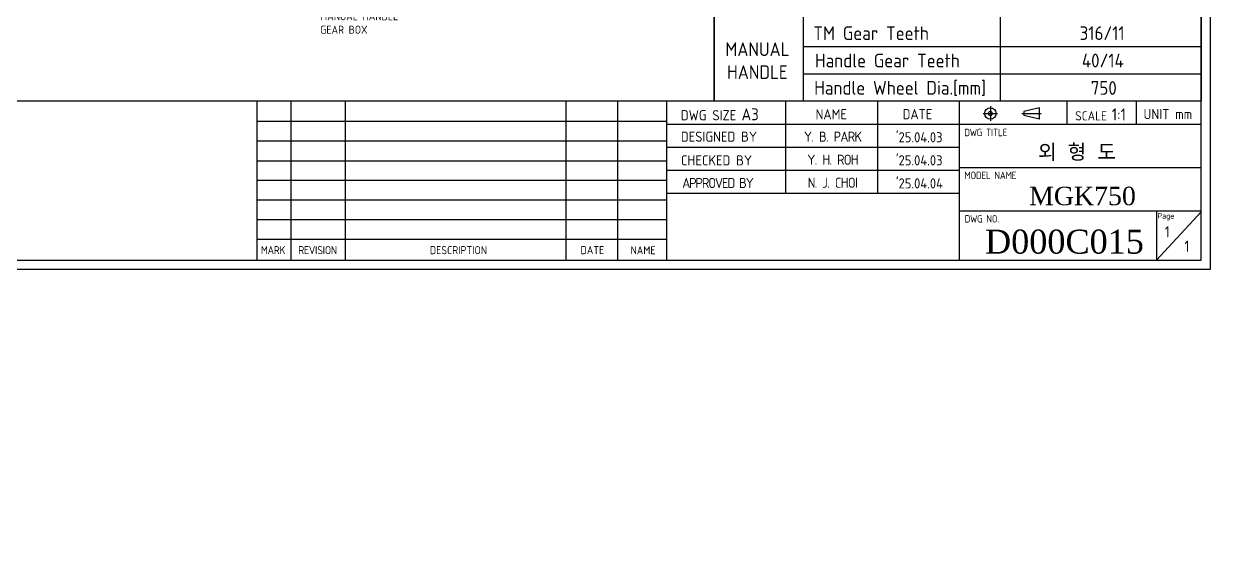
# Model space of a CAD drawing. Header units: millimetres. Extents: x -13 to 15102, y -1400 to 6249.
# Drawn here: x 2956 to 8894, y -1400 to 1219 of the extents above; entities that cross this region are included whole.
import ezdxf
from ezdxf import colors
from ezdxf.entities.mleader import LeaderData, LeaderLine
from ezdxf.math import Vec2, Vec3

# ---------------------------------------------------------------- set-up
doc = ezdxf.new("R2010")
doc.units = ezdxf.units.MM
doc.header["$LTSCALE"] = 2
doc.linetypes.add('HIDDEN2', pattern=[4.7625, 3.175, -1.5875])
for name, color, linetype in [('BTR 노란색 실선', 2, 'Continuous'), ('BTR 초록색 외형선', 3, 'Continuous'), ('BTR 하얀색 외형선', 7, 'Continuous'), ('숨은선', 2, 'HIDDEN2'), ('외형선', 3, 'Continuous')]:
    doc.layers.add(name, color=color, linetype=linetype)
doc.styles.get("Standard").update_dxf_attribs({"font": 'isocp.shx', "height": 34, "bigfont": 'whgtxt.shx'})

msp = doc.modelspace()

# ---------------------------------------------------------------- linework, layer by layer
for p, q in [((8847.6232, 35.39246), (8847.6232, 5970.33699)), ((6768.34916, 830.73545), (6768.34916, 369.4222)), ((7228.59037, 830.73545), (7228.59037, 369.4222)), ((8625.12008, 281.77268), (8625.12008, 35.39246)), ((8847.6232, 278.57516), (8625.12008, 35.39246)), ((267.37307, 35.39246), (8847.6232, 35.39246))]:
    msp.add_line(p, q)
at = {"color": 0}
for p, q in [((8847.6232, 830.73545), (419.84025, 830.73545)), ((6171.83065, 729.22706), (4122.40856, 729.22706)), ((8847.6232, 715.40714), (6171.83065, 715.40714)), ((6171.83065, 630.50603), (4122.40856, 630.50603)), ((7636.59913, 600.07883), (6171.83065, 600.07883)), ((6171.83065, 531.78499), (4122.40856, 531.78499)), ((7636.59913, 484.75051), (6171.83065, 484.75051)), ((8847.6232, 498.58991), (7636.59913, 498.58991)), ((6171.83065, 434.92868), (4122.40856, 434.92868)), ((7636.59913, 369.4222), (6171.83065, 369.4222)), ((6171.83065, 336.20765), (4122.40856, 336.20765)), ((8847.6232, 281.77268), (7636.59913, 281.77268)), ((6171.83065, 237.48661), (4122.40856, 237.48661)), ((6171.83065, 138.76558), (4122.40856, 138.76558))]:
    msp.add_line(p, q, dxfattribs=at)
at = {"color": 2}
for p, q in [((7793.24474, 806.18315), (7793.24474, 733.45279)), ((8039.86234, 798.50538), (7960.78114, 780.07868)), ((7960.78114, 780.07868), (7960.78114, 759.55726)), ((8039.86234, 741.13056), (8039.86234, 798.50538)), ((7756.87955, 769.81797), (7829.60992, 769.81797)), ((7951.00862, 769.81797), (8046.77234, 769.81797)), ((8039.86234, 741.13056), (7960.78114, 759.55726))]:
    msp.add_line(p, q, dxfattribs=at)
for radius in [28.68741, 10.26071]:
    msp.add_circle((7793.24474, 769.81797), radius, dxfattribs=at)
at = {"layer": 'BTR 초록색 외형선'}
for p, q in [((6858.77625, 830.73545), (6858.77625, 5627.12391)), ((7843.04001, 5627.12391), (7843.04001, 830.73545)), ((6858.77625, 1104.81479), (8847.6232, 1104.81479)), ((6858.77625, 967.77512), (8847.6232, 967.77512))]:
    msp.add_line(p, q, dxfattribs=at)
at = {"layer": 'BTR 하얀색 외형선'}
for p in [(8847.6232, 5838.36015), (8847.6232, 5653.54677)]:
    msp.add_line(p, (8847.6232, 830.73545), dxfattribs=at)
at = {"layer": 'BTR 하얀색 외형선', "lineweight": 35}
msp.add_line((6410.89969, 5790.58644), (6410.89969, 830.73545), dxfattribs=at)
at = {"layer": 'Defpoints', "color": 6}
msp.add_lwpolyline([(8893.75453, -10.73886), (-13.48715, -10.73886), (-13.48715, 6248.69317), (8893.75453, 6248.69317)], close=True, dxfattribs=at)
at = {"layer": '외형선', "color": 0}
for p, q in [((4122.40856, 830.73545), (4122.40856, 35.39246)), ((4292.28151, 830.73545), (4292.28151, 35.39246)), ((4564.01503, 830.73545), (4564.01503, 35.39246)), ((5668.41189, 830.73545), (5668.41189, 35.39246)), ((5927.68922, 830.73545), (5927.68922, 35.39246)), ((6171.83065, 830.73545), (6171.83065, 35.39246)), ((7636.59913, 830.73545), (7636.59913, 35.39246)), ((8175.9198, 830.73545), (8175.9198, 715.40714)), ((8522.77614, 830.73545), (8522.77614, 715.40714))]:
    msp.add_line(p, q, dxfattribs=at)

# ---------------------------------------------------------------- texts
at = {"attachment_point": 1}
for s, insert, char_height in [("{\\C2;'25.04.03}", (7320.22403, 676.15008), 50.7444573), ("{\\C2;'25.04.03}", (7320.22403, 560.82177), 50.7444573), ("{\\C2;'25.04.04}", (7320.22403, 445.49345), 50.7444573), ('1', (8666.13011, 205.70565), 55.35759), ('1', (8764.46024, 133.39972), 55.35759)]:
    msp.add_mtext(s, dxfattribs=dict(at, insert=insert, char_height=char_height))
at = {"color": 2, "insert": (5600.72327, -1399.6132), "char_height": 30, "attachment_point": 3}
msp.add_mtext('\\pxi-2.5,l3.333333,t3.333333;', dxfattribs=at)
at = {"layer": 'BTR 노란색 실선', "char_height": 68.5198352, "attachment_point": 1}
for s, insert, width in [('\\pxqc;TM Gear Teeth ', (6763.79622, 1205.75724), 865.4587969), ('\\pxqc;MANUAL\\PHANDLE', (6235.54255, 1125.22468), 784.1446848), ('\\pxqc;Handle Gear Teeth', (6845.46689, 1068.71757), 865.4587969), ('\\pxqc;Handle Wheel Dia.[mm]', (6742.20933, 932.37437), 1197.8590197)]:
    msp.add_mtext(s, dxfattribs=dict(at, insert=insert, width=width))
at = {"layer": 'BTR 노란색 실선', "color": 2, "char_height": 68.5198352, "attachment_point": 1}
for s, insert, width in [('\\pxqc;316/11', (8149.20261, 1205.75724), 406.690938), ('\\pxqc;40/14', (8149.20261, 1068.71757), 413.8971735)]:
    msp.add_mtext(s, dxfattribs=dict(at, insert=insert, width=width))
at = {"layer": 'BTR 노란색 실선', "color": 1, "insert": (8155.99352, 931.6779), "char_height": 68.5198352, "width": 409.5083366, "attachment_point": 1}
msp.add_mtext('\\pxqc;{\\C2;750}', dxfattribs=at)
at = {"layer": '숨은선', "attachment_point": 5}
for s, insert, char_height, width in [('{\\H1.1x;DWG SIZE} {\\H1.3x;A3}', (6439.28538, 765.55465), 46.1313249, 546.0048045), ('NAME', (6997.09671, 765.83463), 50.744457, 268.8111538), ('DATE', (7428.50414, 766.29984), 50.744457, 268.8111538), ('{\\H1.11111x;SCALE} {\\H1.44444x;1:1}', (8344.9219, 764.91651), 41.5181924, 268.8111538), ('DESIGNED BY', (6435.07887, 653.7858), 50.7444573, 491.2484026), ('\\pxi-3,l4,t4;{\\T0.9;Y. B. PARK}', (6978.30025, 653.91548), 50.7444573, 362.8950576), ('CHECKED BY', (6422.97674, 535.24276), 50.744457, 459.0251725), ('\\pxi-3,l4,t4;{\\T0.9;Y. H. ROH}', (6978.30025, 538.58717), 50.7444573, 362.8950576), ('{\\T0.85;APPROVED BY}', (6427.2379, 422.14465), 50.7444573, 483.4451543), ('\\pxi-3,l4,t4;{\\T0.9;N. J. CHOI}', (6978.30025, 423.25886), 50.7444573, 362.8950576), ('DESCRIPTION', (5131.29722, 86.28517), 40.3216731, 806.4334614), ('DATE', (5801.75704, 86.28517), 40.321673, 268.8111538), ('NAME', (6055.19882, 85.81996), 40.321673, 268.8111538)]:
    msp.add_mtext(s, dxfattribs=dict(at, insert=insert, char_height=char_height, width=width))
at = {"layer": '숨은선', "color": 2, "insert": (8681.70759, 766.51829), "char_height": 50.744457, "width": 268.8111538, "attachment_point": 5}
msp.add_mtext('UNIT mm', dxfattribs=at)
at = {"layer": '숨은선', "attachment_point": 5}
for s, width, gutter_width, insert, char_height in [('{\\T0.95;DWG TITLE}', 498.6583865, 0, (7769.67654, 674.63639), 36.9050599), ('{\\T0.95;MODEL NAME}', 498.6583865, 0, (7792.75626, 460.33099), 36.9050599), ('{\\T0.95;DWG NO.}', 498.6583865, 0, (7750.61454, 242.83115), 36.9050599), ('{\\T0.95;Page}', 498.6583865, 0, (8671.62523, 253.44504), 27.6787949), ('{\\T0.95;\\C2;MARK}', 341.5447571, 3.819585279940243e-14, (4203.25643, 86.28517), 40.3216731), ('{\\T0.95;\\C2;REVISION}', 341.5447571, 3.819585279940243e-14, (4425.97288, 86.28517), 40.3216731)]:
    msp.add_mtext_dynamic_manual_height_columns(s, width=width, gutter_width=gutter_width, heights=[75.72666], dxfattribs=dict(at, insert=insert, char_height=char_height))
at = {"layer": '외형선', "attachment_point": 5}
for s, insert, char_height, width in [('{\\fBatang|b0|i0|c129|p18;\\C0;외  형  도}', (8226.92984, 573.72347), 73.8101198, 1075.2446151), ('{\\fBatang|b0|i0|c129|p18;\\C0;MGK750 }', (8254.24852, 356.55797), 92.2626497, 1290.1065515), ('{\\fBatang|b0|i0|c129|p18;\\C0;D000C015}', (8164.05442, 127.89059), 119.9414446, 1075.2446151)]:
    msp.add_mtext(s, dxfattribs=dict(at, insert=insert, char_height=char_height, width=width))

# ---------------------------------------------------------------- leaders
at = {"color": 2, "ltscale": 10}
ml = msp.add_multileader_mtext('Standard', dxfattribs=at)
ml.set_content('MANUAL HANDLE\\PGEAR BOX', color=2)
ml.set_leader_properties(color=3)
ml.build(insert=Vec2(0, 0))
ml.multileader.update_dxf_attribs({"dogleg_length": 11.52, "arrow_head_size": 36})
ctx = ml.context
ctx.base_point, ctx.char_height, ctx.arrow_head_size, ctx.landing_gap_size, ctx.plane_origin = Vec3(4425.13738, 1255.96031), 40.32, 36, 14.4, Vec3(4182.75605, 1707.25644)
notes = []
notes.append((ctx, [(0, (1, 1, 0), (4413.61738, 1255.96031), (1, 0), 11.52, [(0, [(4210.79145, 1841.37791)], 0, [])])]))
ctx.mtext.insert, ctx.mtext.flow_direction = Vec3(4439.53738, 1276.12031), 5
for ctx, leaders in notes:
    for number, flags, end, landing, length, lines in leaders:
        leader = LeaderData()
        leader.index, (leader.has_last_leader_line, leader.has_dogleg_vector, leader.attachment_direction) = number, flags
        leader.last_leader_point, leader.dogleg_vector, leader.dogleg_length = Vec3(end), Vec3(landing), length
        for number, points, colour, breaks in lines:
            line = LeaderLine()
            line.index, line.vertices, line.color, line.breaks = number, Vec3.list(points), colors.encode_raw_color(colour), breaks
            leader.lines.append(line)
        ctx.leaders.append(leader)

doc.saveas('drawing.dxf')
